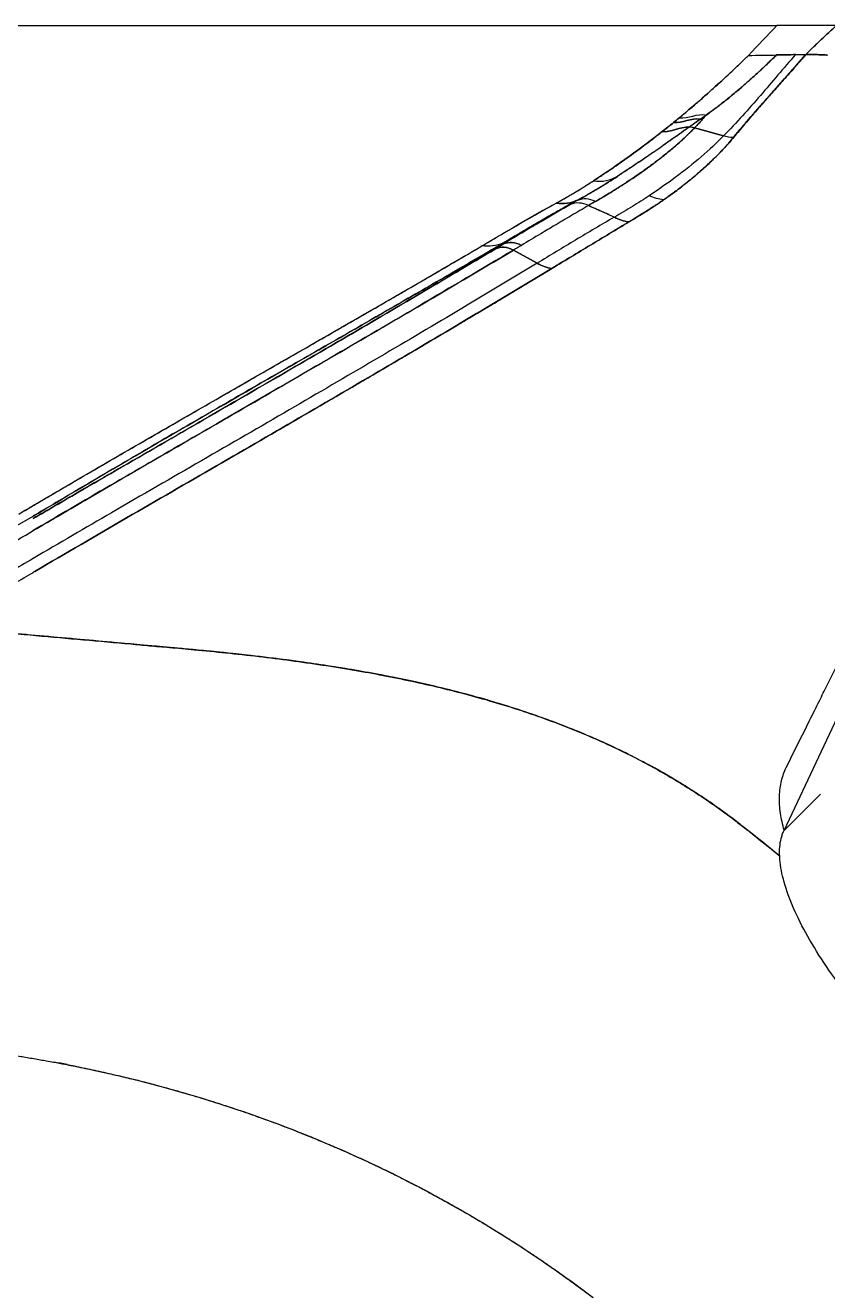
# Model space of a CAD drawing. Extents: x 956 to 1028, y 499 to 635.
# Drawn here: x 999.14 to 1007.45, y 569.2 to 582.32 of the extents above; entities that cross this region are included whole.
import ezdxf

# ---------------------------------------------------------------- set-up
doc = ezdxf.new("R2010")
doc.units = 0
doc.header["$MEASUREMENT"] = 0
doc.layers.add('1', color=4, linetype='Continuous')

# ---------------------------------------------------------------- blocks, each defined once
blk = doc.blocks.new('2026 SX')
at = {"layer": '1', "color": 3}
for p, q in [((28.892, 70.093), (51.031, 70.093)), ((51.65, 70.093), (51.031, 70.093)), ((51.65, 70.093), (51.031, 70.093)), ((54.34, 68.631), (51.103, 61.741)), ((49.013, 68.309), (48.963, 68.281)), ((48.963, 68.281), (48.966, 68.276)), ((48.115, 67.776), (48.197, 67.826)), ((48.197, 67.826), (48.192, 67.835)), ((48.192, 67.835), (48.197, 67.826)), ((48.546, 67.626), (48.3, 67.762)), ((48.3, 67.762), (48.546, 67.626)), ((42.609, 64.596), (43.376, 65.036)), ((43.376, 65.036), (43.323, 65.006)), ((43.311, 64.414), (43.323, 64.421)), ((51.103, 61.741), (51.482, 62.12))]:
    blk.add_line(p, q, dxfattribs=at)
at = {"layer": '1', "color": 3, "flags": 128}
for points in [[(48.966, 68.276), (48.965, 68.278), (48.963, 68.281)], [(48.115, 67.776), (48.156, 67.801), (48.197, 67.826)]]:
    blk.add_lwpolyline(points, dxfattribs=at)
at = {"layer": '1', "color": 3}
for points in [[(51.031, 70.093), (50.935, 69.99), (50.837, 69.886), (50.736, 69.782)], [(51.031, 70.093), (50.935, 69.99), (50.837, 69.886), (50.736, 69.782)], [(51.331, 69.791), (51.437, 69.895), (51.544, 69.998), (51.65, 70.093)], [(50.736, 69.782), (50.516, 69.565), (50.28, 69.35), (50.02, 69.135)], [(50.736, 69.782), (50.833, 69.782), (50.93, 69.784), (51.028, 69.786)], [(50.736, 69.782), (50.833, 69.782), (50.93, 69.784), (51.028, 69.786)], [(51.223, 69.79), (51.158, 69.789), (51.093, 69.787), (51.028, 69.786)], [(51.028, 69.786), (51.093, 69.787), (51.158, 69.789), (51.223, 69.79)], [(51.223, 69.79), (51.259, 69.791), (51.295, 69.791), (51.331, 69.791)], [(51.223, 69.79), (51.259, 69.791), (51.295, 69.791), (51.331, 69.791)], [(50.02, 69.135), (50.115, 69.124), (50.205, 69.185), (50.298, 69.163)], [(50.02, 69.135), (50.115, 69.124), (50.205, 69.185), (50.298, 69.163)], [(50.298, 69.163), (50.285, 69.148), (50.271, 69.132), (50.258, 69.117)], [(50.298, 69.163), (50.285, 69.148), (50.271, 69.132), (50.258, 69.117)], [(49.959, 69.085), (49.92, 69.053), (49.881, 69.022), (49.841, 68.991)], [(49.841, 68.991), (49.861, 69.006), (49.901, 69.038), (49.94, 69.069), (49.959, 69.085)], [(50.122, 69.037), (50.025, 69.045), (49.938, 68.979), (49.841, 68.991)], [(49.841, 68.991), (49.938, 68.979), (50.025, 69.045), (50.122, 69.037)], [(50.238, 69.12), (50.144, 69.138), (50.055, 69.074), (49.959, 69.085)], [(49.959, 69.085), (50.055, 69.074), (50.144, 69.138), (50.238, 69.12)], [(50.02, 69.135), (50, 69.118), (49.98, 69.101), (49.959, 69.085)], [(49.959, 69.085), (49.979, 69.102), (50, 69.118), (50.02, 69.135)], [(50.238, 69.12), (50.2, 69.093), (50.162, 69.066), (50.122, 69.037)], [(50.177, 69.029), (50.159, 69.034), (50.14, 69.037), (50.122, 69.037)], [(50.177, 69.029), (50.159, 69.034), (50.14, 69.037), (50.122, 69.037)], [(50.258, 69.117), (50.232, 69.087), (50.205, 69.058), (50.177, 69.029)], [(50.478, 68.946), (50.378, 68.974), (50.278, 69.002), (50.177, 69.029)], [(50.177, 69.029), (50.278, 69.002), (50.378, 68.974), (50.478, 68.946)], [(50.258, 69.117), (50.251, 69.118), (50.245, 69.119), (50.238, 69.12)], [(50.238, 69.12), (50.245, 69.119), (50.251, 69.118), (50.258, 69.117)], [(49.841, 68.991), (49.623, 68.819), (49.388, 68.649), (49.129, 68.48)], [(50.581, 68.93), (50.546, 68.931), (50.512, 68.937), (50.478, 68.946)], [(50.581, 68.93), (50.546, 68.931), (50.512, 68.937), (50.478, 68.946)], [(48.963, 68.281), (49.112, 68.362), (49.251, 68.445), (49.382, 68.529)], [(49.382, 68.529), (49.254, 68.445), (49.115, 68.36), (48.966, 68.276)], [(49.129, 68.48), (49.219, 68.467), (49.307, 68.487), (49.381, 68.529)], [(49.978, 68.516), (49.893, 68.453), (49.803, 68.389), (49.708, 68.327)], [(49.978, 68.516), (49.893, 68.453), (49.803, 68.389), (49.708, 68.327)], [(49.857, 68.284), (49.951, 68.349), (50.038, 68.415), (50.119, 68.481)], [(49.15, 68.266), (49.125, 68.252), (49.101, 68.238), (49.077, 68.224)], [(49.857, 68.284), (49.807, 68.29), (49.756, 68.304), (49.708, 68.327)], [(49.857, 68.284), (49.807, 68.29), (49.756, 68.304), (49.708, 68.327)], [(49.495, 68.054), (49.445, 68.062), (49.394, 68.079), (49.347, 68.104)], [(49.347, 68.104), (49.394, 68.079), (49.445, 68.062), (49.495, 68.054)], [(48.115, 67.776), (48.142, 67.793), (48.17, 67.809), (48.197, 67.826)], [(48.383, 67.812), (48.356, 67.796), (48.328, 67.779), (48.3, 67.762)], [(48.383, 67.812), (48.356, 67.796), (48.328, 67.779), (48.3, 67.762)], [(48.383, 67.812), (48.356, 67.796), (48.328, 67.779), (48.3, 67.762)], [(48.697, 67.572), (48.646, 67.58), (48.594, 67.599), (48.546, 67.626)], [(48.546, 67.626), (48.594, 67.599), (48.646, 67.58), (48.697, 67.572)], [(43.376, 65.036), (43.376, 65.036), (43.376, 65.036), (43.375, 65.036)]]:
    blk.add_open_spline(points, degree=3, dxfattribs=at)
for points, knots in [([(51.65, 70.093), (51.641, 70.085), (51.622, 70.068), (51.593, 70.041), (51.561, 70.013), (51.528, 69.981), (51.493, 69.948), (51.455, 69.912), (51.415, 69.874), (51.374, 69.833), (51.345, 69.805), (51.331, 69.791)], [0, 0, 0, 0, 0.08539, 0.177193, 0.275422, 0.380089, 0.491198, 0.608752, 0.732747, 0.863169, 1, 1, 1, 1]), ([(50.02, 69.135), (50.039, 69.151), (50.071, 69.178), (50.135, 69.231), (50.21, 69.295), (50.302, 69.376), (50.422, 69.484), (50.54, 69.592), (50.653, 69.701), (50.708, 69.755), (50.736, 69.782)], [0, 0, 0, 0, 0.073431, 0.125001, 0.25, 0.370603, 0.500001, 0.75, 0.875, 1, 1, 1, 1]), ([(51.028, 69.786), (51.013, 69.771), (50.985, 69.744), (50.944, 69.706), (50.909, 69.672), (50.878, 69.643), (50.827, 69.596), (50.759, 69.534), (50.668, 69.454), (50.578, 69.378), (50.496, 69.311), (50.424, 69.255), (50.361, 69.208), (50.319, 69.178), (50.298, 69.163)], [0, 0, 0, 0, 0.064084, 0.121548, 0.172448, 0.216838, 0.254762, 0.387465, 0.507122, 0.635347, 0.755886, 0.839673, 0.92103, 1, 1, 1, 1]), ([(50.298, 69.163), (50.318, 69.177), (50.35, 69.201), (50.399, 69.237), (50.444, 69.271), (50.506, 69.319), (50.583, 69.381), (50.672, 69.457), (50.763, 69.537), (50.836, 69.604), (50.896, 69.66), (50.937, 69.698), (50.981, 69.741), (51.01, 69.769), (51.028, 69.786)], [0, 0, 0, 0, 0.075127, 0.125001, 0.189047, 0.249999, 0.3679, 0.500001, 0.618818, 0.75, 0.808793, 0.875, 0.925064, 1, 1, 1, 1]), ([(51.223, 69.79), (51.102, 69.649), (50.983, 69.508), (50.8, 69.296), (50.738, 69.226), (50.611, 69.085), (50.546, 69.015), (50.478, 68.946)], [0, 0, 0, 0, 0.5, 0.5, 0.75, 0.75, 1, 1, 1, 1]), ([(51.223, 69.79), (51.102, 69.649), (50.983, 69.508), (50.8, 69.296), (50.738, 69.226), (50.611, 69.085), (50.546, 69.015), (50.478, 68.946)], [0, 0, 0, 0, 0.5, 0.5, 0.75, 0.75, 1, 1, 1, 1]), ([(51.331, 69.791), (51.321, 69.78), (51.302, 69.757), (51.271, 69.722), (51.236, 69.682), (51.194, 69.633), (51.131, 69.562), (51.049, 69.47), (50.952, 69.36), (50.856, 69.253), (50.772, 69.156), (50.701, 69.073), (50.64, 69.001), (50.6, 68.953), (50.581, 68.93)], [0, 0, 0, 0, 0.038723, 0.080389, 0.125, 0.178026, 0.25, 0.375, 0.5, 0.631735, 0.75, 0.835567, 0.918902, 1, 1, 1, 1]), ([(50.581, 68.93), (50.7, 69.075), (50.826, 69.219), (51.081, 69.506), (51.209, 69.648), (51.331, 69.791)], [0, 0, 0, 0, 0.5, 0.5, 1, 1, 1, 1]), ([(50.581, 68.93), (50.599, 68.952), (50.63, 68.988), (50.675, 69.043), (50.717, 69.093), (50.777, 69.162), (50.856, 69.252), (50.951, 69.36), (51.049, 69.47), (51.144, 69.577), (51.223, 69.666), (51.285, 69.738), (51.315, 69.773), (51.331, 69.791)], [0, 0, 0, 0, 0.077327, 0.125, 0.187894, 0.25, 0.366143, 0.5, 0.625, 0.75, 0.875, 0.9375, 1, 1, 1, 1]), ([(51.331, 69.791), (51.344, 69.791), (51.356, 69.791), (51.379, 69.791), (51.39, 69.79), (51.42, 69.79), (51.437, 69.79), (51.462, 69.789), (51.471, 69.789), (51.488, 69.788), (51.513, 69.787), (51.54, 69.786), (51.557, 69.785)], [0, 0, 0, 0, 0.125, 0.125, 0.25, 0.25, 0.5, 0.5, 0.625, 0.625, 0.75, 1, 1, 1, 1]), ([(51.557, 69.785), (51.54, 69.786), (51.513, 69.787), (51.488, 69.788), (51.471, 69.789), (51.462, 69.789), (51.437, 69.79), (51.42, 69.79), (51.39, 69.79), (51.379, 69.791), (51.356, 69.791), (51.344, 69.791), (51.331, 69.791)], [0, 0, 0, 0, 0.25, 0.375, 0.375, 0.5, 0.5, 0.75, 0.75, 0.875, 0.875, 1, 1, 1, 1]), ([(51.331, 69.791), (51.344, 69.791), (51.356, 69.791), (51.379, 69.791), (51.39, 69.79), (51.42, 69.79), (51.437, 69.79), (51.462, 69.789), (51.471, 69.789), (51.488, 69.788), (51.513, 69.787), (51.54, 69.786), (51.557, 69.785)], [0, 0, 0, 0, 0.125, 0.125, 0.25, 0.25, 0.5, 0.5, 0.625, 0.625, 0.75, 1, 1, 1, 1]), ([(50.298, 69.163), (50.289, 69.156), (50.269, 69.142), (50.249, 69.128), (50.238, 69.12)], [0, 0, 0, 0, 0.495174, 1, 1, 1, 1]), ([(50.238, 69.12), (50.248, 69.127), (50.268, 69.142), (50.288, 69.156), (50.298, 69.163)], [0, 0, 0, 0, 0.494442, 1, 1, 1, 1]), ([(50.177, 69.029), (50.172, 69.024), (50.162, 69.013), (50.143, 68.995), (50.12, 68.972), (50.092, 68.945), (50.059, 68.914), (50.009, 68.868), (49.946, 68.813), (49.871, 68.752), (49.803, 68.699), (49.738, 68.65), (49.674, 68.603), (49.608, 68.556), (49.541, 68.51), (49.475, 68.466), (49.409, 68.423), (49.343, 68.382), (49.278, 68.342), (49.214, 68.303), (49.171, 68.278), (49.15, 68.266)], [0, 0, 0, 0, 0.019229, 0.044033, 0.074407, 0.110349, 0.151858, 0.198931, 0.288998, 0.368896, 0.438637, 0.498225, 0.56084, 0.621739, 0.680922, 0.738391, 0.794145, 0.848184, 0.900507, 0.951112, 1, 1, 1, 1]), ([(49.15, 68.266), (49.162, 68.273), (49.189, 68.289), (49.229, 68.313), (49.27, 68.337), (49.322, 68.369), (49.386, 68.409), (49.486, 68.473), (49.605, 68.553), (49.739, 68.649), (49.863, 68.745), (49.959, 68.825), (50.031, 68.888), (50.074, 68.927), (50.107, 68.959), (50.131, 68.983), (50.154, 69.006), (50.17, 69.022), (50.177, 69.029)], [0, 0, 0, 0, 0.028329, 0.062502, 0.093751, 0.125, 0.187501, 0.250003, 0.375001, 0.5, 0.624998, 0.749996, 0.812498, 0.874999, 0.906248, 0.937498, 0.971659, 1, 1, 1, 1]), ([(50.122, 69.037), (50.112, 69.031), (50.093, 69.017), (50.064, 68.996), (50.033, 68.974), (50.001, 68.951), (49.967, 68.928), (49.932, 68.903), (49.896, 68.878), (49.859, 68.851), (49.82, 68.824), (49.769, 68.788), (49.693, 68.736), (49.603, 68.675), (49.519, 68.619), (49.46, 68.581), (49.417, 68.552), (49.393, 68.537), (49.382, 68.529)], [0, 0, 0, 0, 0.043516, 0.088337, 0.134462, 0.181887, 0.230613, 0.280638, 0.331958, 0.384574, 0.438482, 0.49368, 0.595072, 0.743066, 0.842761, 0.914148, 0.958785, 1, 1, 1, 1]), ([(50.122, 69.037), (50.013, 68.961), (49.898, 68.878), (49.714, 68.75), (49.65, 68.707), (49.519, 68.619), (49.452, 68.575), (49.382, 68.529)], [0, 0, 0, 0, 0.5, 0.5, 0.75, 0.75, 1, 1, 1, 1]), ([(50.238, 69.12), (50.229, 69.114), (50.211, 69.1), (50.182, 69.08), (50.152, 69.059), (50.132, 69.045), (50.122, 69.037)], [0, 0, 0, 0, 0.242303, 0.489741, 0.742309, 1, 1, 1, 1]), ([(50.258, 69.117), (50.252, 69.111), (50.242, 69.099), (50.226, 69.081), (50.21, 69.064), (50.194, 69.046), (50.182, 69.035), (50.177, 69.029)], [0, 0, 0, 0, 0.200779, 0.401168, 0.601168, 0.800778, 1, 1, 1, 1]), ([(49.129, 68.48), (49.148, 68.493), (49.18, 68.514), (49.244, 68.556), (49.319, 68.606), (49.41, 68.67), (49.53, 68.755), (49.647, 68.841), (49.742, 68.914), (49.798, 68.957), (49.825, 68.978), (49.841, 68.991)], [0, 0, 0, 0, 0.073389, 0.125001, 0.25, 0.371223, 0.500002, 0.75, 0.874999, 0.92663, 1, 1, 1, 1]), ([(50.478, 68.946), (50.408, 68.874), (50.331, 68.802), (50.164, 68.659), (50.074, 68.587), (49.978, 68.516)], [0, 0, 0, 0, 0.5, 0.5, 1, 1, 1, 1]), ([(50.478, 68.946), (50.408, 68.874), (50.331, 68.802), (50.164, 68.659), (50.074, 68.587), (49.978, 68.516)], [0, 0, 0, 0, 0.5, 0.5, 1, 1, 1, 1]), ([(50.581, 68.93), (50.576, 68.923), (50.566, 68.911), (50.55, 68.893), (50.534, 68.874), (50.517, 68.855), (50.5, 68.836), (50.471, 68.804), (50.429, 68.761), (50.379, 68.711), (50.333, 68.667), (50.293, 68.63), (50.251, 68.593), (50.209, 68.555), (50.165, 68.518), (50.134, 68.493), (50.119, 68.481)], [0, 0, 0, 0, 0.040567, 0.081573, 0.123019, 0.164905, 0.207232, 0.250001, 0.373837, 0.499999, 0.582723, 0.665681, 0.74888, 0.832327, 0.91603, 1, 1, 1, 1]), ([(50.119, 68.481), (50.21, 68.555), (50.295, 68.629), (50.41, 68.742), (50.447, 68.779), (50.517, 68.854), (50.55, 68.892), (50.581, 68.93)], [0, 0, 0, 0, 0.5, 0.5, 0.75, 0.75, 1, 1, 1, 1]), ([(50.119, 68.481), (50.132, 68.492), (50.155, 68.51), (50.188, 68.538), (50.219, 68.564), (50.262, 68.602), (50.313, 68.648), (50.392, 68.723), (50.465, 68.798), (50.524, 68.862), (50.556, 68.9), (50.572, 68.919), (50.581, 68.93)], [0, 0, 0, 0, 0.07551, 0.125001, 0.187192, 0.25, 0.375911, 0.500004, 0.750001, 0.875, 0.927644, 1, 1, 1, 1]), ([(49.382, 68.529), (49.374, 68.524), (49.358, 68.514), (49.326, 68.493), (49.289, 68.469), (49.239, 68.437), (49.183, 68.403), (49.125, 68.368), (49.071, 68.336), (49.03, 68.313), (48.994, 68.292), (48.975, 68.281), (48.966, 68.276)], [0, 0, 0, 0, 0.056879, 0.125002, 0.25, 0.335628, 0.5, 0.658711, 0.750001, 0.874998, 0.937357, 1, 1, 1, 1]), ([(48.744, 68.25), (48.756, 68.257), (48.778, 68.269), (48.812, 68.288), (48.845, 68.307), (48.878, 68.326), (48.91, 68.345), (48.942, 68.364), (48.974, 68.383), (49.006, 68.402), (49.037, 68.422), (49.068, 68.441), (49.099, 68.461), (49.119, 68.474), (49.129, 68.48)], [0, 0, 0, 0, 0.08252, 0.165177, 0.247976, 0.33092, 0.41401, 0.49725, 0.580643, 0.664192, 0.747899, 0.831768, 0.9158, 1, 1, 1, 1]), ([(48.744, 68.25), (48.764, 68.261), (48.798, 68.28), (48.865, 68.318), (48.944, 68.364), (49.02, 68.411), (49.081, 68.45), (49.111, 68.469), (49.129, 68.48)], [0, 0, 0, 0, 0.146306, 0.250001, 0.5, 0.749999, 0.853709, 1, 1, 1, 1]), ([(50.119, 68.481), (50.111, 68.474), (50.094, 68.461), (50.069, 68.441), (50.044, 68.421), (50.019, 68.402), (49.987, 68.378), (49.949, 68.349), (49.904, 68.317), (49.873, 68.295), (49.857, 68.284)], [0, 0, 0, 0, 0.100123, 0.200177, 0.30017, 0.400108, 0.500001, 0.664996, 0.831636, 1, 1, 1, 1]), ([(49.857, 68.284), (49.868, 68.292), (49.891, 68.308), (49.937, 68.341), (49.993, 68.382), (50.044, 68.421), (50.086, 68.454), (50.106, 68.471), (50.119, 68.481)], [0, 0, 0, 0, 0.125014, 0.250021, 0.5, 0.749979, 0.846639, 1, 1, 1, 1]), ([(47.973, 67.806), (47.986, 67.814), (48.018, 67.832), (48.081, 67.87), (48.165, 67.919), (48.26, 67.975), (48.357, 68.032), (48.453, 68.087), (48.551, 68.143), (48.648, 68.197), (48.712, 68.233), (48.744, 68.25)], [0, 0, 0, 0, 0.053021, 0.125047, 0.25008, 0.383159, 0.500057, 0.629229, 0.75561, 0.8792, 1, 1, 1, 1]), ([(47.973, 67.806), (48.008, 67.827), (48.072, 67.864), (48.199, 67.939), (48.354, 68.03), (48.515, 68.122), (48.645, 68.196), (48.711, 68.232), (48.744, 68.25)], [0, 0, 0, 0, 0.1408341, 0.2499999, 0.5000002, 0.7500001, 0.8749998, 1, 1, 1, 1]), ([(48.963, 68.281), (48.943, 68.27), (48.903, 68.247), (48.842, 68.213), (48.779, 68.177), (48.715, 68.141), (48.648, 68.103), (48.583, 68.065), (48.496, 68.014), (48.414, 67.966), (48.339, 67.921), (48.288, 67.891), (48.241, 67.864), (48.208, 67.844), (48.192, 67.835)], [0, 0, 0, 0, 0.075757, 0.154056, 0.234899, 0.318283, 0.40421, 0.492679, 0.574852, 0.741543, 0.815643, 0.870795, 0.939338, 1, 1, 1, 1]), ([(48.192, 67.835), (48.256, 67.873), (48.32, 67.911), (48.448, 67.986), (48.511, 68.023), (48.703, 68.135), (48.832, 68.208), (48.963, 68.281)], [0, 0, 0, 0, 0.25, 0.25, 0.5, 0.5, 1, 1, 1, 1]), ([(48.892, 68.234), (48.869, 68.221), (48.823, 68.195), (48.754, 68.156), (48.684, 68.115), (48.614, 68.074), (48.539, 68.03), (48.458, 67.982), (48.342, 67.913), (48.255, 67.861), (48.197, 67.826)], [0, 0, 0, 0, 0.098346, 0.19752, 0.29752, 0.398348, 0.5, 0.621896, 0.75, 1, 1, 1, 1]), ([(48.963, 68.281), (48.93, 68.265), (48.895, 68.254), (48.821, 68.243), (48.783, 68.244), (48.744, 68.25)], [0, 0, 0, 0, 0.5, 0.5, 1, 1, 1, 1]), ([(48.744, 68.25), (48.783, 68.244), (48.821, 68.243), (48.895, 68.254), (48.93, 68.265), (48.963, 68.281)], [0, 0, 0, 0, 0.5, 0.5, 1, 1, 1, 1]), ([(49.077, 68.224), (49.046, 68.24), (49.014, 68.249), (48.951, 68.253), (48.92, 68.247), (48.892, 68.234)], [0, 0, 0, 0, 0.5, 0.5, 1, 1, 1, 1]), ([(49.077, 68.224), (49.046, 68.24), (49.014, 68.249), (48.951, 68.253), (48.92, 68.247), (48.892, 68.234)], [0, 0, 0, 0, 0.5, 0.5, 1, 1, 1, 1]), ([(49.15, 68.266), (49.119, 68.282), (49.087, 68.291), (49.024, 68.295), (48.994, 68.289), (48.966, 68.276)], [0, 0, 0, 0, 0.5, 0.5, 1, 1, 1, 1]), ([(49.15, 68.266), (49.119, 68.282), (49.087, 68.291), (49.024, 68.295), (48.994, 68.289), (48.966, 68.276)], [0, 0, 0, 0, 0.5, 0.5, 1, 1, 1, 1]), ([(49.15, 68.266), (49.137, 68.259), (49.113, 68.245), (49.089, 68.231), (49.077, 68.224)], [0, 0, 0, 0, 0.49899, 1, 1, 1, 1]), ([(49.708, 68.327), (49.651, 68.289), (49.593, 68.252), (49.473, 68.178), (49.41, 68.141), (49.347, 68.104)], [0, 0, 0, 0, 0.5, 0.5, 1, 1, 1, 1]), ([(49.708, 68.327), (49.651, 68.289), (49.593, 68.252), (49.473, 68.178), (49.41, 68.141), (49.347, 68.104)], [0, 0, 0, 0, 0.5, 0.5, 1, 1, 1, 1]), ([(49.857, 68.284), (49.848, 68.278), (49.829, 68.265), (49.8, 68.245), (49.768, 68.224), (49.728, 68.198), (49.682, 68.168), (49.635, 68.139), (49.588, 68.11), (49.542, 68.082), (49.511, 68.063), (49.495, 68.054)], [0, 0, 0, 0, 0.082452, 0.165777, 0.25, 0.36114, 0.5, 0.633816, 0.75, 0.878455, 1, 1, 1, 1]), ([(49.495, 68.054), (49.559, 68.092), (49.621, 68.13), (49.712, 68.187), (49.742, 68.206), (49.8, 68.245), (49.829, 68.264), (49.857, 68.284)], [0, 0, 0, 0, 0.5, 0.5, 0.75, 0.75, 1, 1, 1, 1]), ([(49.495, 68.054), (49.508, 68.061), (49.532, 68.076), (49.568, 68.097), (49.608, 68.122), (49.655, 68.151), (49.716, 68.19), (49.771, 68.226), (49.821, 68.259), (49.845, 68.276), (49.857, 68.284)], [0, 0, 0, 0, 0.096138, 0.191384, 0.285715, 0.422905, 0.571434, 0.785717, 0.892857, 1, 1, 1, 1]), ([(49.077, 68.224), (49.048, 68.206), (48.99, 68.173), (48.903, 68.122), (48.817, 68.071), (48.711, 68.008), (48.567, 67.922), (48.45, 67.852), (48.383, 67.812)], [0, 0, 0, 0, 0.126864, 0.252489, 0.37687, 0.5, 0.711928, 1, 1, 1, 1]), ([(49.347, 68.104), (49.279, 68.065), (49.212, 68.026), (49.078, 67.947), (49.011, 67.907), (48.878, 67.827), (48.812, 67.787), (48.679, 67.707), (48.612, 67.666), (48.546, 67.626)], [0, 0, 0, 0, 0.25, 0.25, 0.5, 0.5, 0.75, 0.75, 1, 1, 1, 1]), ([(49.347, 68.104), (49.303, 68.124), (49.213, 68.163), (49.123, 68.203), (49.077, 68.224)], [0, 0, 0, 0, 0.482436, 1, 1, 1, 1]), ([(49.347, 68.104), (49.302, 68.124), (49.212, 68.164), (49.122, 68.204), (49.077, 68.224)], [0, 0, 0, 0, 0.5, 1, 1, 1, 1]), ([(49.495, 68.054), (49.479, 68.044), (49.446, 68.024), (49.379, 67.984), (49.263, 67.914), (49.098, 67.814), (48.931, 67.713), (48.811, 67.641), (48.744, 67.6), (48.711, 67.58), (48.697, 67.572)], [0, 0, 0, 0, 0.061236, 0.125, 0.25, 0.5, 0.75, 0.875, 0.94973, 1, 1, 1, 1]), ([(48.697, 67.572), (48.764, 67.612), (48.831, 67.653), (48.965, 67.733), (49.031, 67.774), (49.164, 67.854), (49.23, 67.894), (49.362, 67.974), (49.429, 68.014), (49.495, 68.054)], [0, 0, 0, 0, 0.25, 0.25, 0.5, 0.5, 0.75, 0.75, 1, 1, 1, 1]), ([(48.697, 67.572), (48.713, 67.581), (48.746, 67.602), (48.813, 67.642), (48.931, 67.713), (49.064, 67.794), (49.197, 67.874), (49.329, 67.954), (49.429, 68.014), (49.495, 68.054)], [0, 0, 0, 0, 0.057948, 0.125, 0.25, 0.5, 0.625, 0.75, 1, 1, 1, 1]), ([(48.197, 67.826), (48.225, 67.839), (48.257, 67.844), (48.32, 67.839), (48.353, 67.829), (48.383, 67.812)], [0, 0, 0, 0, 0.5, 0.5, 1, 1, 1, 1]), ([(48.383, 67.812), (48.353, 67.829), (48.32, 67.839), (48.257, 67.844), (48.225, 67.839), (48.197, 67.826)], [0, 0, 0, 0, 0.5, 0.5, 1, 1, 1, 1]), ([(48.197, 67.826), (48.225, 67.839), (48.257, 67.844), (48.32, 67.839), (48.353, 67.829), (48.383, 67.812)], [0, 0, 0, 0, 0.5, 0.5, 1, 1, 1, 1]), ([(42.695, 64.484), (42.905, 64.607), (43.114, 64.731), (43.323, 64.854), (43.513, 64.966), (44.02, 65.265), (44.824, 65.729), (45.731, 66.254), (46.612, 66.767), (47.472, 67.27), (48.024, 67.598), (48.3, 67.762)], [-0.117865, -0.117865, -0.117865, -0.117865, 0, 0, 0, 0.107135, 0.28571, 0.464279, 0.642852, 0.82143, 1, 1, 1, 1]), ([(43.174, 65.026), (43.212, 65.048), (43.285, 65.092), (43.393, 65.155), (43.499, 65.217), (43.602, 65.278), (43.702, 65.336), (43.874, 65.437), (44.113, 65.577), (44.424, 65.756), (44.727, 65.931), (45.132, 66.165), (45.532, 66.395), (45.929, 66.623), (46.225, 66.793), (46.519, 66.962), (46.775, 67.109), (46.992, 67.234), (47.169, 67.337), (47.341, 67.436), (47.507, 67.533), (47.667, 67.626), (47.822, 67.717), (47.923, 67.776), (47.973, 67.806)], [0, 0, 0, 0, 0.02212, 0.043713, 0.064779, 0.085319, 0.10533, 0.124813, 0.189023, 0.249621, 0.31275, 0.373482, 0.497661, 0.560369, 0.621765, 0.684322, 0.746488, 0.78573, 0.823966, 0.861193, 0.897411, 0.932619, 0.966816, 1, 1, 1, 1]), ([(43.174, 65.026), (43.209, 65.047), (43.279, 65.088), (43.384, 65.15), (43.504, 65.221), (43.643, 65.302), (43.852, 65.424), (44.113, 65.576), (44.424, 65.757), (44.731, 65.934), (45.139, 66.169), (45.642, 66.458), (46.24, 66.801), (46.736, 67.087), (47.124, 67.31), (47.361, 67.448), (47.545, 67.556), (47.675, 67.632), (47.82, 67.716), (47.914, 67.771), (47.973, 67.806)], [0, 0, 0, 0, 0.0208246, 0.041658, 0.0625002, 0.092832, 0.125, 0.1879158, 0.2500001, 0.3137527, 0.3750001, 0.4999997, 0.6249996, 0.7499994, 0.816147, 0.8749998, 0.9042941, 0.9374994, 0.9609151, 1, 1, 1, 1]), ([(48.115, 67.776), (47.799, 67.589), (47.168, 67.213), (46.176, 66.634), (45.239, 66.09), (44.358, 65.581), (43.748, 65.229), (43.397, 65.023), (43.323, 64.979)], [0, 0, 0, 0, 0.212663, 0.425335, 0.637998, 0.797497, 0.957002, 1, 1, 1, 1]), ([(43.323, 64.979), (43.475, 65.068), (43.942, 65.342), (44.7, 65.779), (45.595, 66.296), (46.461, 66.8), (47.304, 67.294), (47.845, 67.616), (48.115, 67.776)], [0, 0, 0, 0, 0.088389, 0.270713, 0.453031, 0.635354, 0.817681, 1, 1, 1, 1]), ([(48.3, 67.762), (47.977, 67.571), (47.332, 67.187), (46.323, 66.597), (45.369, 66.045), (44.477, 65.528), (43.824, 65.15), (43.434, 64.92), (43.323, 64.854)], [0, 0, 0, 0, 0.208312, 0.416633, 0.624945, 0.78118, 0.937422, 1, 1, 1, 1]), ([(48.192, 67.835), (48.161, 67.816), (48.098, 67.779), (48.003, 67.724), (47.907, 67.668), (47.81, 67.611), (47.713, 67.554), (47.549, 67.459), (47.321, 67.327), (46.924, 67.098), (46.429, 66.813), (45.827, 66.467), (45.224, 66.119), (44.732, 65.834), (44.362, 65.618), (44.112, 65.472), (43.865, 65.326), (43.62, 65.181), (43.457, 65.084), (43.376, 65.036)], [0, 0, 0, 0, 0.0204421, 0.0410408, 0.061796, 0.0827077, 0.1037758, 0.1250002, 0.1879135, 0.2500002, 0.3774889, 0.5, 0.6255779, 0.7499997, 0.8009552, 0.8514337, 0.9014344, 0.9509568, 1, 1, 1, 1]), ([(43.376, 65.036), (43.789, 65.283), (44.202, 65.525), (45.022, 66.002), (45.428, 66.237), (46.234, 66.701), (46.633, 66.93), (47.224, 67.271), (47.419, 67.384), (47.808, 67.61), (48.001, 67.722), (48.192, 67.835)], [0, 0, 0, 0, 0.25, 0.25, 0.5, 0.5, 0.75, 0.75, 0.875, 0.875, 1, 1, 1, 1]), ([(48.192, 67.835), (48.159, 67.82), (48.123, 67.81), (48.049, 67.801), (48.011, 67.802), (47.973, 67.809)], [0, 0, 0, 0, 0.5, 0.5, 1, 1, 1, 1]), ([(48.192, 67.835), (48.159, 67.82), (48.123, 67.81), (48.049, 67.801), (48.011, 67.802), (47.973, 67.809)], [0, 0, 0, 0, 0.5, 0.5, 1, 1, 1, 1]), ([(48.3, 67.762), (48.27, 67.779), (48.237, 67.789), (48.174, 67.794), (48.143, 67.789), (48.115, 67.776)], [0, 0, 0, 0, 0.5, 0.5, 1, 1, 1, 1]), ([(48.115, 67.776), (48.143, 67.789), (48.174, 67.794), (48.237, 67.789), (48.27, 67.779), (48.3, 67.762)], [0, 0, 0, 0, 0.5, 0.5, 1, 1, 1, 1]), ([(48.3, 67.762), (48.27, 67.779), (48.237, 67.789), (48.174, 67.794), (48.143, 67.789), (48.115, 67.776)], [0, 0, 0, 0, 0.5, 0.5, 1, 1, 1, 1]), ([(48.546, 67.626), (48.27, 67.46), (47.72, 67.129), (46.861, 66.622), (45.98, 66.107), (45.07, 65.58), (44.185, 65.07), (43.595, 64.724), (43.323, 64.566), (43.164, 64.473), (43.006, 64.38), (42.847, 64.288)], [0, 0, 0, 0, 0.170927, 0.341854, 0.512781, 0.683708, 0.854635, 1, 1, 1, 1.084929, 1.084929, 1.084929, 1.084929]), ([(48.546, 67.626), (48.27, 67.46), (47.72, 67.129), (46.861, 66.622), (45.98, 66.107), (45.07, 65.58), (44.185, 65.07), (43.595, 64.724), (43.323, 64.566)], [0, 0, 0, 0, 0.170927, 0.341854, 0.512781, 0.683708, 0.854635, 1, 1, 1, 1]), ([(42.925, 64.187), (43.058, 64.265), (43.19, 64.343), (43.323, 64.421), (43.323, 64.421), (43.323, 64.421), (43.323, 64.421), (43.328, 64.424), (43.658, 64.618), (44.291, 64.987), (45.226, 65.527), (46.133, 66.053), (47.014, 66.568), (47.872, 67.075), (48.422, 67.406), (48.697, 67.572)], [-0.067831, -0.067831, -0.067831, -0.067831, 0, 0, 0, 0, 0, 0, 0.002395, 0.168662, 0.33493, 0.501197, 0.667465, 0.833732, 1, 1, 1, 1]), ([(48.697, 67.572), (48.422, 67.406), (47.872, 67.075), (47.014, 66.568), (46.133, 66.053), (45.226, 65.527), (44.291, 64.987), (43.658, 64.618), (43.328, 64.424), (43.323, 64.421)], [0, 0, 0, 0, 0.166268, 0.332535, 0.498803, 0.66507, 0.831338, 0.997605, 1, 1, 1, 1]), ([(45.263, 65.549), (45.282, 65.56), (45.342, 65.595), (45.441, 65.652), (45.561, 65.722), (45.79, 65.854), (46.122, 66.047), (46.555, 66.3), (46.981, 66.55), (47.313, 66.745), (47.557, 66.89), (47.71, 66.981), (47.857, 67.068), (47.999, 67.152), (48.117, 67.222), (48.218, 67.283), (48.297, 67.33), (48.376, 67.378), (48.455, 67.426), (48.532, 67.472), (48.613, 67.521), (48.667, 67.554), (48.697, 67.572)], [0, 0, 0, 0, 0.015277, 0.0493262, 0.0825209, 0.1148581, 0.2403833, 0.3619446, 0.4850637, 0.6094782, 0.653691, 0.7018107, 0.7459908, 0.7853842, 0.8289573, 0.8528407, 0.8773925, 0.9011294, 0.9253775, 0.94974, 0.9723685, 1, 1, 1, 1]), ([(44.242, 64.957), (44.251, 64.963), (44.267, 64.972), (44.282, 64.981), (44.288, 64.984)], [0, 0, 0, 0, 0.628666, 1, 1, 1, 1]), ([(51.061, 61.479), (50.994, 61.534), (50.891, 61.618), (50.735, 61.741), (50.567, 61.874), (50.349, 62.032), (50.095, 62.199), (49.835, 62.354), (49.48, 62.545), (49.024, 62.756), (48.459, 62.968), (47.892, 63.141), (47.325, 63.28), (46.763, 63.391), (46.195, 63.481), (45.739, 63.54), (45.396, 63.578), (45.172, 63.601), (44.966, 63.621), (44.788, 63.637), (44.635, 63.651), (44.497, 63.663), (44.365, 63.675), (44.072, 63.702), (43.613, 63.743), (42.988, 63.799), (42.57, 63.836), (42.362, 63.855)], [0, 0, 0, 0, 0.0277432, 0.042321, 0.0633603, 0.0956964, 0.1281584, 0.160469, 0.1927256, 0.2572817, 0.3221848, 0.3876332, 0.449786, 0.5125086, 0.5754663, 0.6387048, 0.6640955, 0.6894862, 0.7130426, 0.7326062, 0.7487076, 0.7637783, 0.7782629, 0.7924924, 0.8613394, 0.9306697, 1, 1, 1, 1]), ([(42.362, 63.855), (42.691, 63.825), (43.349, 63.766), (44.071, 63.702), (44.532, 63.66), (44.752, 63.641), (45.016, 63.617), (45.324, 63.586), (45.657, 63.55), (45.991, 63.508), (46.321, 63.461), (46.74, 63.394), (47.245, 63.297), (47.832, 63.157), (48.408, 62.985), (48.97, 62.778), (49.476, 62.549), (49.929, 62.303), (50.23, 62.112), (50.428, 61.974), (50.528, 61.901), (50.617, 61.834), (50.688, 61.778), (50.743, 61.735), (50.855, 61.646), (50.961, 61.562), (51.051, 61.488), (51.061, 61.48)], [0, 0, 0, 0, 0.109552, 0.218359, 0.239792, 0.26269, 0.291346, 0.327562, 0.365126, 0.401909, 0.438456, 0.475023, 0.54132, 0.607008, 0.672065, 0.736574, 0.800715, 0.850953, 0.901395, 0.914779, 0.928099, 0.940592, 0.950334, 0.957014, 0.962881, 0.995921, 1, 1, 1, 1]), ([(51.061, 61.48), (50.972, 61.552), (50.765, 61.719), (50.435, 61.976), (50.032, 62.242), (49.587, 62.493), (49.099, 62.723), (48.599, 62.918), (48.09, 63.083), (47.503, 63.241), (46.836, 63.38), (46.092, 63.498), (45.346, 63.587), (44.6, 63.654), (43.854, 63.721), (43.108, 63.788), (42.61, 63.833), (42.362, 63.855)], [0, 0, 0, 0, 0.036635, 0.08479, 0.132943, 0.190722, 0.24851, 0.306301, 0.364098, 0.421898, 0.504469, 0.587048, 0.669632, 0.752221, 0.834813, 0.917406, 1, 1, 1, 1]), ([(51.129, 62.399), (51.144, 62.431), (51.176, 62.494), (51.224, 62.59), (51.272, 62.687), (51.322, 62.786), (51.371, 62.886), (51.422, 62.987), (51.482, 63.109), (51.553, 63.253), (51.635, 63.419), (51.719, 63.59), (51.775, 63.706), (51.804, 63.764)], [0, 0, 0, 0, 0.067597, 0.136472, 0.206624, 0.278054, 0.350762, 0.424746, 0.500009, 0.618791, 0.741717, 0.868786, 1, 1, 1, 1]), ([(51.105, 61.746), (51.091, 61.805), (51.062, 61.93), (51.055, 62.102), (51.072, 62.264), (51.11, 62.354), (51.129, 62.399)], [0, 0, 0, 0, 0.23236, 0.488435, 0.744308, 1, 1, 1, 1]), ([(52.149, 59.589), (52.137, 59.602), (52.125, 59.615), (52.101, 59.64), (52.09, 59.653), (52.054, 59.692), (52.031, 59.717), (51.962, 59.795), (51.917, 59.848), (51.83, 59.953), (51.787, 60.006), (51.705, 60.111), (51.665, 60.164), (51.551, 60.322), (51.482, 60.427), (51.357, 60.633), (51.301, 60.733), (51.207, 60.927), (51.168, 61.021), (51.107, 61.198), (51.085, 61.281), (51.06, 61.436), (51.056, 61.507), (51.064, 61.604), (51.068, 61.634), (51.079, 61.676), (51.083, 61.69), (51.09, 61.71), (51.092, 61.717), (51.098, 61.729), (51.1, 61.735), (51.103, 61.741)], [0, 0, 0, 0, 0.015625, 0.015625, 0.03125, 0.03125, 0.0625, 0.0625, 0.125, 0.125, 0.1875, 0.1875, 0.25, 0.25, 0.375, 0.375, 0.5, 0.5, 0.625, 0.625, 0.75, 0.75, 0.875, 0.875, 0.9375, 0.9375, 0.96875, 0.96875, 0.984375, 0.984375, 1, 1, 1, 1]), ([(41.327, 59.578), (41.353, 59.577), (41.398, 59.575), (41.49, 59.571), (41.602, 59.566), (41.74, 59.559), (41.925, 59.547), (42.156, 59.529), (42.432, 59.503), (42.707, 59.471), (42.938, 59.44), (43.123, 59.413), (43.261, 59.391), (43.372, 59.371), (43.464, 59.355), (43.51, 59.347), (43.536, 59.342)], [0, 0, 0, 0, 0.034996, 0.062501, 0.125, 0.186714, 0.25, 0.376052, 0.5, 0.624376, 0.75, 0.81353, 0.874999, 0.937498, 0.964471, 1, 1, 1, 1]), ([(43.674, 59.316), (43.651, 59.321), (43.605, 59.33), (43.559, 59.338), (43.536, 59.342)], [0, 0, 0, 0, 0.499733, 1, 1, 1, 1]), ([(43.536, 59.342), (43.574, 59.335), (43.64, 59.322), (43.74, 59.303), (43.834, 59.284), (43.965, 59.257), (44.129, 59.22), (44.392, 59.158), (44.721, 59.072), (45.112, 58.957), (45.501, 58.831), (46.015, 58.646), (46.65, 58.383), (47.394, 58.018), (48.117, 57.604), (48.813, 57.142), (49.479, 56.633), (50.109, 56.079), (50.703, 55.485), (51.255, 54.852), (51.763, 54.185), (52.147, 53.603), (52.43, 53.125), (52.63, 52.761), (52.818, 52.392), (52.964, 52.08), (53.075, 51.828), (53.14, 51.671), (53.191, 51.544), (53.227, 51.453), (53.265, 51.355), (53.29, 51.291), (53.304, 51.255)], [0, 0, 0, 0, 0.008953, 0.015622, 0.023691, 0.031244, 0.046583, 0.062488, 0.093812, 0.124974, 0.156265, 0.187466, 0.249959, 0.312559, 0.374936, 0.437577, 0.499934, 0.562424, 0.624931, 0.68746, 0.749996, 0.812523, 0.843793, 0.87502, 0.906264, 0.937511, 0.953134, 0.968754, 0.976157, 0.984376, 0.991094, 1, 1, 1, 1]), ([(43.674, 59.316), (43.698, 59.312), (43.752, 59.301), (43.843, 59.282), (43.952, 59.259), (44.08, 59.231), (44.225, 59.197), (44.389, 59.158), (44.579, 59.109), (44.788, 59.052), (45.013, 58.986), (45.213, 58.924), (45.361, 58.876), (45.432, 58.852), (45.454, 58.845)], [0, 0, 0, 0, 0.040331, 0.090926, 0.151784, 0.222905, 0.304289, 0.395937, 0.49785, 0.624457, 0.747676, 0.878853, 0.962962, 1, 1, 1, 1]), ([(45.454, 58.845), (45.477, 58.837), (45.523, 58.821), (45.591, 58.797), (45.659, 58.773), (45.727, 58.749), (45.796, 58.724), (45.864, 58.698), (45.932, 58.673), (45.999, 58.647), (46.067, 58.62), (46.135, 58.593), (46.202, 58.566), (46.269, 58.538), (46.325, 58.515), (46.373, 58.495), (46.415, 58.477), (46.466, 58.455), (46.526, 58.429), (46.595, 58.399), (46.673, 58.363), (46.76, 58.324), (46.856, 58.279), (46.96, 58.229), (47.073, 58.174), (47.151, 58.134), (47.191, 58.114)], [0, 0, 0, 0, 0.038621, 0.077242, 0.115863, 0.154484, 0.193105, 0.231726, 0.270347, 0.308968, 0.34759, 0.386212, 0.424834, 0.463457, 0.502081, 0.521021, 0.545225, 0.574695, 0.609429, 0.649429, 0.694694, 0.745224, 0.801019, 0.86208, 0.928407, 1, 1, 1, 1]), ([(47.191, 58.114), (47.206, 58.107), (47.236, 58.091), (47.283, 58.067), (47.334, 58.04), (47.389, 58.011), (47.447, 57.98), (47.509, 57.947), (47.574, 57.911), (47.643, 57.872), (47.716, 57.831), (47.792, 57.788), (47.872, 57.741), (47.955, 57.692), (48.041, 57.64), (48.131, 57.585), (48.224, 57.527), (48.32, 57.466), (48.419, 57.401), (48.521, 57.333), (48.626, 57.262), (48.734, 57.187), (48.806, 57.135), (48.843, 57.109)], [0, 0, 0, 0, 0.02535, 0.052927, 0.082731, 0.114762, 0.149019, 0.185503, 0.224213, 0.265151, 0.308316, 0.353707, 0.401326, 0.451171, 0.503244, 0.557543, 0.614069, 0.672823, 0.733803, 0.797011, 0.862446, 0.930109, 1, 1, 1, 1]), ([(48.843, 57.109), (48.861, 57.096), (48.895, 57.071), (48.947, 57.033), (48.999, 56.995), (49.051, 56.957), (49.102, 56.918), (49.153, 56.879), (49.204, 56.839), (49.255, 56.8), (49.305, 56.76), (49.356, 56.72), (49.406, 56.68), (49.456, 56.639), (49.506, 56.598), (49.555, 56.557), (49.605, 56.516), (49.654, 56.474), (49.703, 56.432), (49.752, 56.39), (49.8, 56.348), (49.849, 56.305), (49.897, 56.262), (49.945, 56.219), (49.992, 56.175), (50.04, 56.132), (50.087, 56.088), (50.134, 56.044), (50.181, 55.999), (50.227, 55.955), (50.274, 55.91), (50.32, 55.865), (50.35, 55.834), (50.366, 55.819)], [0, 0, 0, 0, 0.032256, 0.064511, 0.096767, 0.129023, 0.161279, 0.193536, 0.225792, 0.258049, 0.290306, 0.322563, 0.354821, 0.387078, 0.419336, 0.451594, 0.483852, 0.51611, 0.548368, 0.580626, 0.612885, 0.645144, 0.677402, 0.709661, 0.74192, 0.77418, 0.806439, 0.838699, 0.870958, 0.903218, 0.935479, 0.967739, 1, 1, 1, 1])]:
    blk.add_open_spline(points, degree=3, knots=knots, dxfattribs=at)

msp = doc.modelspace()

# ---------------------------------------------------------------- block references
at = {"layer": '1'}
msp.add_blockref('2026 SX', (955.896, 512.227), dxfattribs=at)

doc.saveas('drawing.dxf')
